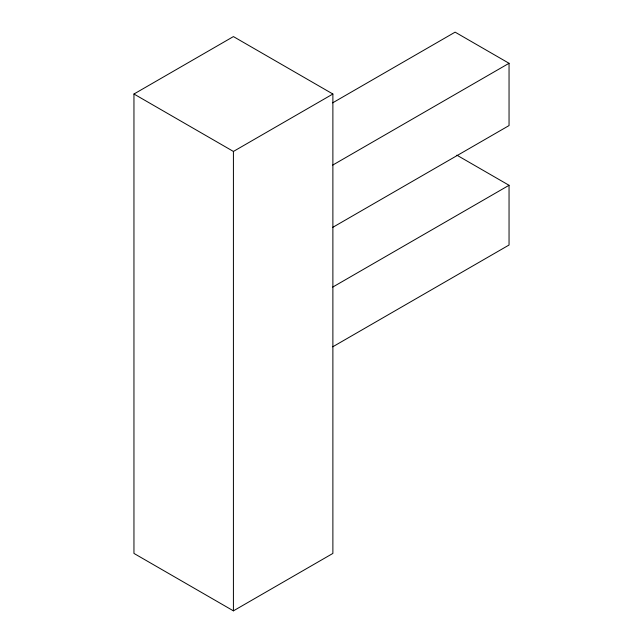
<?xml version="1.0" encoding="UTF-8"?>
<svg xmlns="http://www.w3.org/2000/svg" width="643" height="643" viewBox="0 0 643 643"><rect width="100%" height="100%" fill="white"/><g stroke="black" fill="none" stroke-linecap="round" stroke-linejoin="round"><path stroke-width="0.96" d="M133.953 94.015L233.417 36.587L332.881 94.015L332.881 553.422L233.417 610.85L133.953 553.422L133.953 94.015L233.417 151.443L332.881 94.015M332.624 102.864L455.115 32.15L509.047 63.287L509.047 125.57L332.704 227.381M332.704 165.098L509.047 63.287M332.704 287.099L509.047 185.288L509.047 245.015L332.704 346.826M456.851 155.156L509.047 185.288M233.417 151.443L233.417 610.85"/></g></svg>
